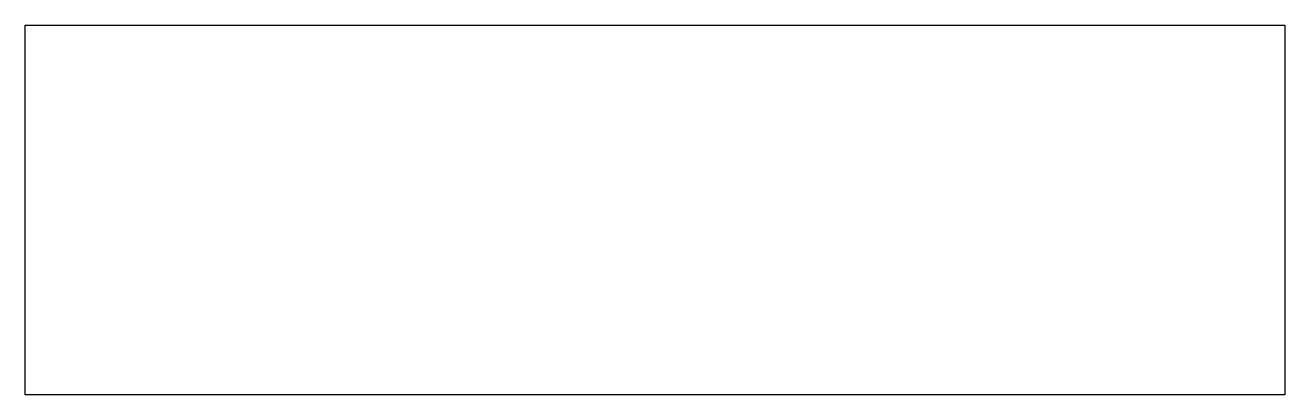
# Model space of a CAD drawing. Header units: millimetres. Extents: x -405 to 0, y 27 to 146.
import ezdxf

# ---------------------------------------------------------------- set-up
doc = ezdxf.new("R2010")
doc.units = ezdxf.units.MM
doc.layers.get('0').update_dxf_attribs({"linetype": 'CONTINUOUS'})

msp = doc.modelspace()

# ---------------------------------------------------------------- linework, layer by layer
msp.add_lwpolyline([(0, 27.23), (-405, 27.23), (-405, 146.23), (0, 146.23)], close=True)

doc.saveas('drawing.dxf')
